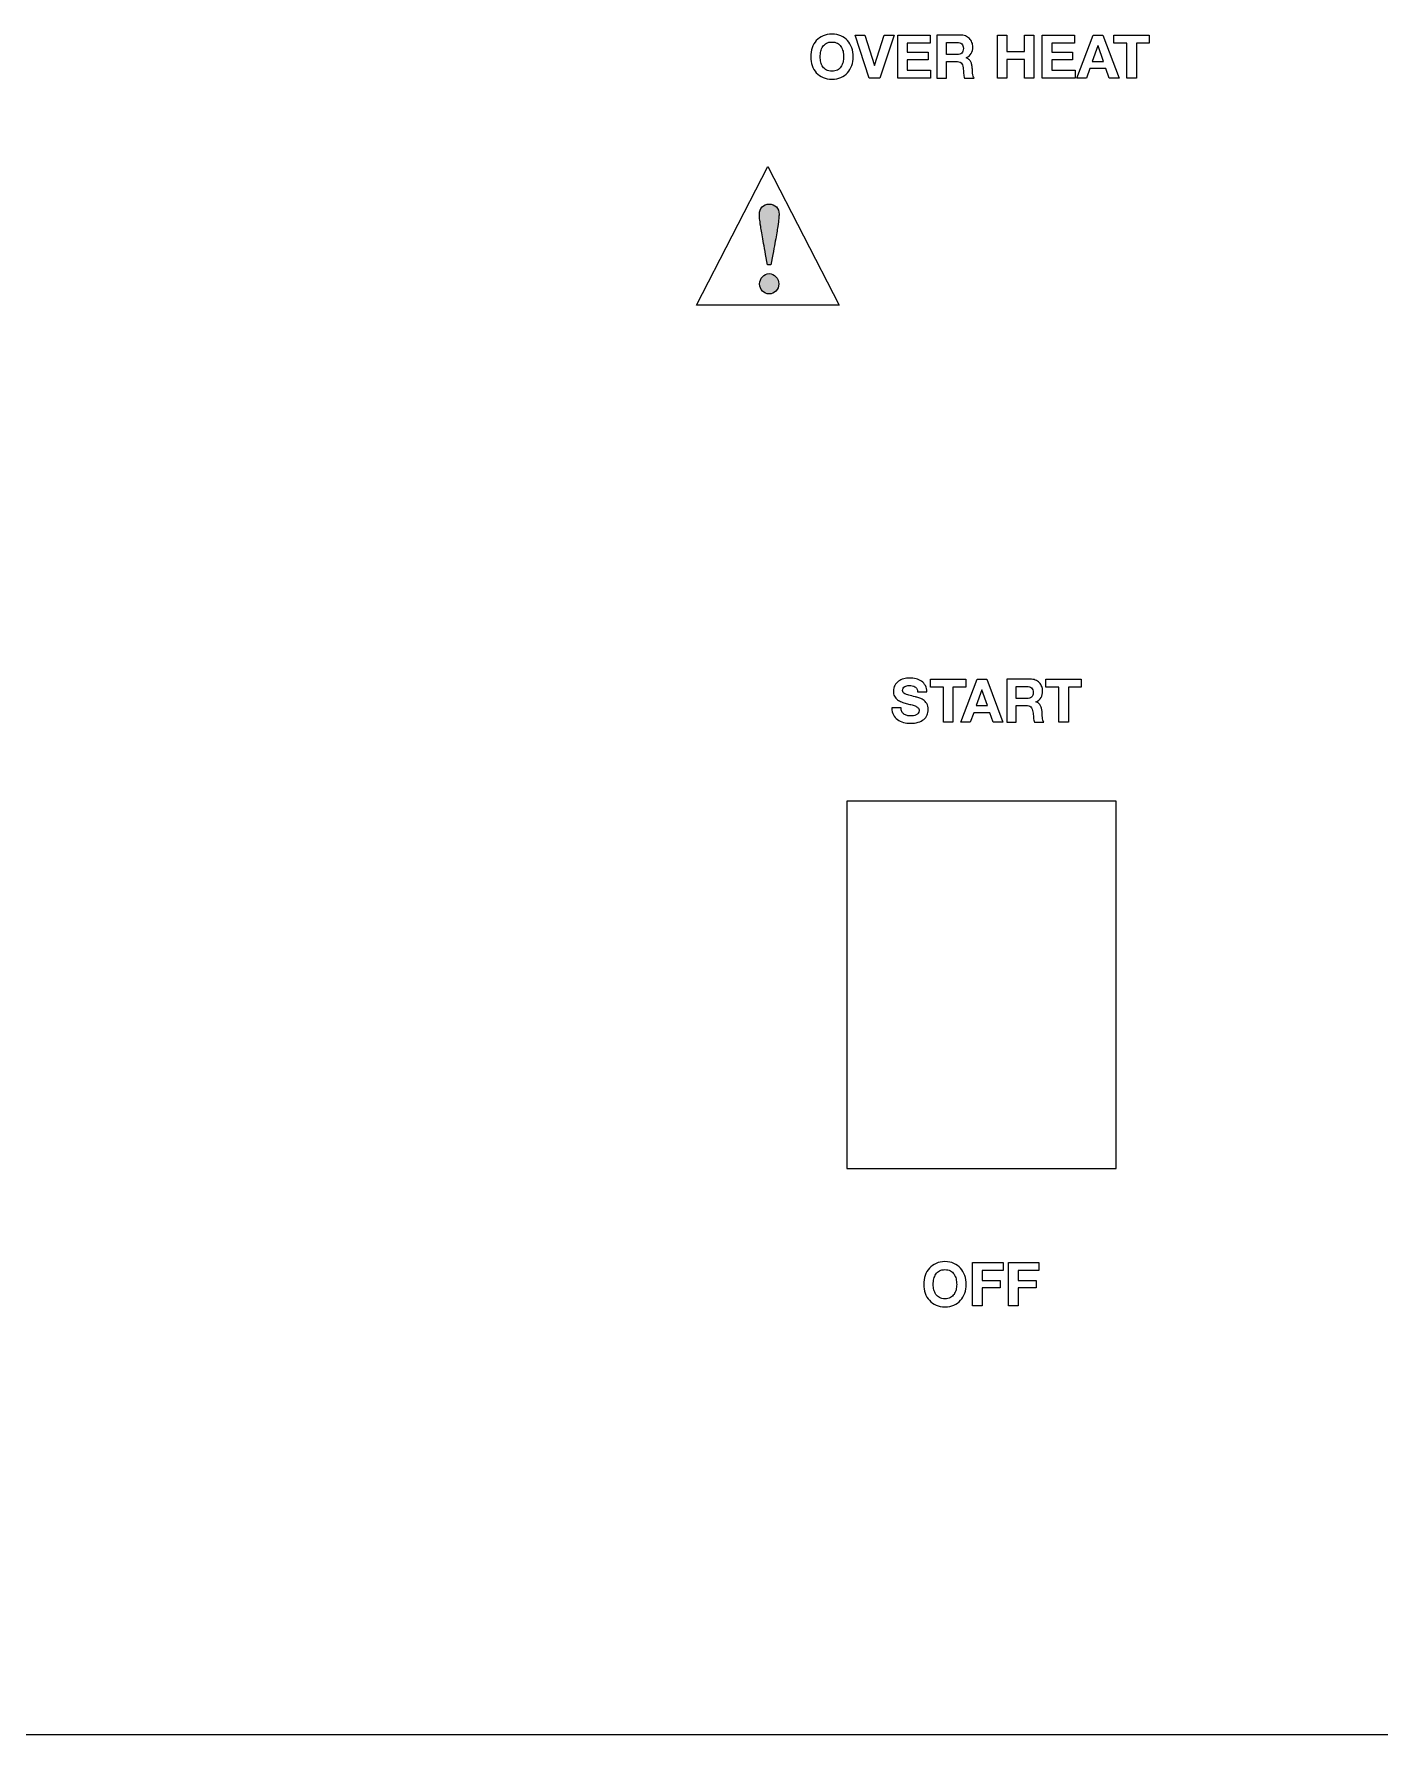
# Model space of a CAD drawing. Header units: millimetres. Extents: x 0 to 80449, y -23917 to 9476.
# Drawn here: x 9641.4 to 9751.3, y 4154.7 to 4293.6 of the extents above; entities that cross this region are included whole.
import ezdxf

# ---------------------------------------------------------------- set-up
doc = ezdxf.new("R2010")
doc.units = ezdxf.units.MM
doc.layers.get('0').update_dxf_attribs({"lineweight": 15})

msp = doc.modelspace()

# ---------------------------------------------------------------- hatches: boundary and pattern name
h = msp.add_hatch(color=256)
edge = h.paths.add_edge_path()
edge.add_spline(control_points=[(9700.89, 4273.783), (9701.043, 4273.947), (9701.227, 4274.03), (9701.442, 4274.03), (9701.659, 4274.03), (9701.843, 4273.947), (9701.996, 4273.783)], knot_values=[0, 0, 0, 0, 1, 1, 1, 2, 2, 2, 2], degree=3, periodic=0)
edge.add_spline(control_points=[(9701.996, 4273.783), (9702.147, 4273.618), (9702.224, 4273.419), (9702.224, 4273.187), (9702.224, 4272.953), (9702.147, 4272.76), (9701.996, 4272.606)], knot_values=[2, 2, 2, 2, 3, 3, 3, 4, 4, 4, 4], degree=3, periodic=0)
edge.add_spline(control_points=[(9701.996, 4272.606), (9701.843, 4272.452), (9701.659, 4272.375), (9701.442, 4272.375), (9701.227, 4272.375), (9701.043, 4272.452), (9700.89, 4272.606)], knot_values=[4, 4, 4, 4, 5, 5, 5, 6, 6, 6, 6], degree=3, periodic=0)
edge.add_spline(control_points=[(9700.89, 4272.606), (9700.738, 4272.76), (9700.662, 4272.953), (9700.662, 4273.187), (9700.662, 4273.419), (9700.738, 4273.618), (9700.89, 4273.783)], knot_values=[6, 6, 6, 6, 7, 7, 7, 8, 8, 8, 8], degree=3, periodic=0)
edge = h.paths.add_edge_path()
edge.add_spline(control_points=[(9700.948, 4276.692), (9700.859, 4277.186), (9700.792, 4277.578), (9700.748, 4277.87)], knot_values=[0, 0, 0, 0, 1, 1, 1, 1], degree=3, periodic=0)
edge.add_spline(control_points=[(9700.748, 4277.87), (9700.703, 4278.161), (9700.675, 4278.377), (9700.662, 4278.517)], knot_values=[1, 1, 1, 1, 2, 2, 2, 2], degree=3, periodic=0)
edge.add_spline(control_points=[(9700.662, 4278.517), (9700.649, 4278.658), (9700.643, 4278.779), (9700.643, 4278.882), (9700.643, 4279.129), (9700.715, 4279.328), (9700.862, 4279.478), (9701.008, 4279.629), (9701.201, 4279.704), (9701.442, 4279.704), (9701.684, 4279.704), (9701.878, 4279.629), (9702.024, 4279.478), (9702.17, 4279.328), (9702.243, 4279.129), (9702.243, 4278.882), (9702.243, 4278.779), (9702.236, 4278.658), (9702.224, 4278.517)], knot_values=[2, 2, 2, 2, 3, 3, 3, 4, 4, 4, 5, 5, 5, 6, 6, 6, 7, 7, 7, 8, 8, 8, 8], degree=3, periodic=0)
edge.add_spline(control_points=[(9702.224, 4278.517), (9702.211, 4278.377), (9702.182, 4278.161), (9702.138, 4277.87)], knot_values=[8, 8, 8, 8, 9, 9, 9, 9], degree=3, periodic=0)
edge.add_spline(control_points=[(9702.138, 4277.87), (9702.094, 4277.578), (9702.027, 4277.186), (9701.938, 4276.692)], knot_values=[9, 9, 9, 9, 10, 10, 10, 10], degree=3, periodic=0)
edge.add_spline(control_points=[(9701.938, 4276.692), (9701.849, 4276.199), (9701.728, 4275.548), (9701.576, 4274.739)], knot_values=[10, 10, 10, 10, 11, 11, 11, 11], degree=3, periodic=0)
edge.add_spline(control_points=[(9701.576, 4274.739), (9701.576, 4274.739), (9701.309, 4274.739), (9701.309, 4274.739)], knot_values=[11, 11, 11, 11, 12, 12, 12, 12], degree=3, periodic=0)
edge.add_spline(control_points=[(9701.309, 4274.739), (9701.157, 4275.548), (9701.037, 4276.199), (9700.948, 4276.692)], knot_values=[12, 12, 12, 12, 13, 13, 13, 13], degree=3, periodic=0)

# ---------------------------------------------------------------- linework, layer by layer
for p, q in [((9695.508, 4271.46), (9701.325, 4282.775)), ((9701.325, 4282.775), (9707.143, 4271.46)), ((9707.143, 4271.46), (9695.508, 4271.46)), ((10253.786, 4154.706), (9503.786, 4154.706))]:
    msp.add_line(p, q)
for points in [[(9709.591, 4289.986), (9708.45, 4293.513), (9709.245, 4293.513), (9710.03, 4291.033), (9710.04, 4291.033), (9710.836, 4293.513), (9711.636, 4293.513), (9710.465, 4289.986), (9709.591, 4289.986)], [(9714.574, 4293.513), (9714.574, 4292.861), (9712.712, 4292.861), (9712.712, 4292.105), (9714.421, 4292.105), (9714.421, 4291.502), (9712.712, 4291.502), (9712.712, 4290.638), (9714.614, 4290.638), (9714.614, 4289.986), (9711.937, 4289.986), (9711.937, 4293.513), (9714.574, 4293.513)], [(9720.852, 4293.513), (9720.852, 4292.159), (9722.279, 4292.159), (9722.279, 4293.513), (9723.054, 4293.513), (9723.054, 4289.986), (9722.279, 4289.986), (9722.279, 4291.507), (9720.852, 4291.507), (9720.852, 4289.986), (9720.076, 4289.986), (9720.076, 4293.513), (9720.852, 4293.513)], [(9726.373, 4293.513), (9726.373, 4292.861), (9724.511, 4292.861), (9724.511, 4292.105), (9726.22, 4292.105), (9726.22, 4291.502), (9724.511, 4291.502), (9724.511, 4290.638), (9726.413, 4290.638), (9726.413, 4289.986), (9723.736, 4289.986), (9723.736, 4293.513), (9726.373, 4293.513)], [(9728.694, 4293.513), (9730.013, 4289.986), (9729.208, 4289.986), (9728.941, 4290.771), (9727.623, 4290.771), (9727.346, 4289.986), (9726.566, 4289.986), (9727.899, 4293.513), (9728.694, 4293.513)], [(9729.588, 4292.861), (9729.588, 4293.513), (9732.478, 4293.513), (9732.478, 4292.861), (9731.421, 4292.861), (9731.421, 4289.986), (9730.645, 4289.986), (9730.645, 4292.861), (9729.588, 4292.861)], [(9728.739, 4291.349), (9728.294, 4292.643), (9728.285, 4292.643), (9727.825, 4291.349), (9728.739, 4291.349)], [(9714.613, 4240.27), (9714.613, 4240.922), (9717.502, 4240.922), (9717.502, 4240.27), (9716.445, 4240.27), (9716.445, 4237.395), (9715.67, 4237.395), (9715.67, 4240.27), (9714.613, 4240.27)], [(9719.211, 4240.922), (9720.53, 4237.395), (9719.725, 4237.395), (9719.458, 4238.181), (9718.139, 4238.181), (9717.863, 4237.395), (9717.082, 4237.395), (9718.416, 4240.922), (9719.211, 4240.922)], [(9724.036, 4240.27), (9724.036, 4240.922), (9726.925, 4240.922), (9726.925, 4240.27), (9725.868, 4240.27), (9725.868, 4237.395), (9725.093, 4237.395), (9725.093, 4240.27), (9724.036, 4240.27)], [(9719.256, 4238.759), (9718.811, 4240.053), (9718.801, 4240.053), (9718.342, 4238.759), (9719.256, 4238.759)], [(9720.534, 4193.274), (9720.534, 4192.622), (9718.83, 4192.622), (9718.83, 4191.807), (9720.306, 4191.807), (9720.306, 4191.204), (9718.83, 4191.204), (9718.83, 4189.747), (9718.054, 4189.747), (9718.054, 4193.274), (9720.534, 4193.274)], [(9723.462, 4193.274), (9723.462, 4192.622), (9721.758, 4192.622), (9721.758, 4191.807), (9723.235, 4191.807), (9723.235, 4191.204), (9721.758, 4191.204), (9721.758, 4189.747), (9720.983, 4189.747), (9720.983, 4193.274), (9723.462, 4193.274)]]:
    msp.add_lwpolyline(points)
msp.add_lwpolyline([(9707.786, 4200.956), (9729.786, 4200.956), (9729.786, 4230.956), (9707.786, 4230.956)], close=True)
for points, knots in [([(9704.948, 4292.468), (9705.027, 4292.693), (9705.141, 4292.89), (9705.289, 4293.058), (9705.437, 4293.226), (9705.619, 4293.358), (9705.835, 4293.453), (9706.051, 4293.549), (9706.293, 4293.597), (9706.563, 4293.597), (9706.837, 4293.597), (9707.08, 4293.549), (9707.294, 4293.453), (9707.508, 4293.358), (9707.69, 4293.226), (9707.838, 4293.058), (9707.986, 4292.89), (9708.099, 4292.693), (9708.178, 4292.468), (9708.257, 4292.242), (9708.297, 4291.998), (9708.297, 4291.735), (9708.297, 4291.478), (9708.257, 4291.238), (9708.178, 4291.016), (9708.099, 4290.794), (9707.986, 4290.6), (9707.838, 4290.436), (9707.69, 4290.271), (9707.508, 4290.142), (9707.294, 4290.048), (9707.08, 4289.954), (9706.837, 4289.907), (9706.563, 4289.907), (9706.293, 4289.907), (9706.051, 4289.954), (9705.835, 4290.048), (9705.619, 4290.142), (9705.437, 4290.271), (9705.289, 4290.436), (9705.141, 4290.6), (9705.027, 4290.794), (9704.948, 4291.016), (9704.869, 4291.238), (9704.83, 4291.478), (9704.83, 4291.735), (9704.83, 4291.998), (9704.869, 4292.242), (9704.948, 4292.468)], [0, 0, 0, 0, 1, 1, 1, 2, 2, 2, 3, 3, 3, 4, 4, 4, 5, 5, 5, 6, 6, 6, 7, 7, 7, 8, 8, 8, 9, 9, 9, 10, 10, 10, 11, 11, 11, 12, 12, 12, 13, 13, 13, 14, 14, 14, 15, 15, 15, 16, 16, 16, 16]), ([(9717.039, 4293.513), (9717.197, 4293.513), (9717.339, 4293.487), (9717.466, 4293.436), (9717.593, 4293.385), (9717.701, 4293.315), (9717.792, 4293.226), (9717.882, 4293.137), (9717.951, 4293.034), (9717.999, 4292.917), (9718.047, 4292.8), (9718.071, 4292.674), (9718.071, 4292.54), (9718.071, 4292.332), (9718.027, 4292.153), (9717.94, 4292.001), (9717.853, 4291.85), (9717.71, 4291.735), (9717.513, 4291.656), (9717.513, 4291.656), (9717.513, 4291.646), (9717.513, 4291.646), (9717.608, 4291.619), (9717.687, 4291.579), (9717.75, 4291.525), (9717.812, 4291.47), (9717.863, 4291.406), (9717.903, 4291.332), (9717.942, 4291.258), (9717.971, 4291.176), (9717.989, 4291.088), (9718.007, 4290.999), (9718.02, 4290.91), (9718.026, 4290.821), (9718.03, 4290.765), (9718.033, 4290.699), (9718.036, 4290.623), (9718.04, 4290.547), (9718.045, 4290.47), (9718.054, 4290.391), (9718.062, 4290.312), (9718.075, 4290.237), (9718.093, 4290.166), (9718.111, 4290.096), (9718.138, 4290.035), (9718.175, 4289.986), (9718.175, 4289.986), (9717.399, 4289.986), (9717.399, 4289.986), (9717.356, 4290.098), (9717.33, 4290.231), (9717.32, 4290.386), (9717.31, 4290.541), (9717.296, 4290.689), (9717.276, 4290.831), (9717.249, 4291.015), (9717.193, 4291.15), (9717.108, 4291.236), (9717.022, 4291.321), (9716.882, 4291.364), (9716.688, 4291.364), (9716.688, 4291.364), (9715.913, 4291.364), (9715.913, 4291.364), (9715.913, 4291.364), (9715.913, 4289.986), (9715.913, 4289.986), (9715.913, 4289.986), (9715.137, 4289.986), (9715.137, 4289.986), (9715.137, 4289.986), (9715.137, 4293.513), (9715.137, 4293.513), (9715.137, 4293.513), (9717.039, 4293.513), (9717.039, 4293.513)], [0, 0, 0, 0, 1, 1, 1, 2, 2, 2, 3, 3, 3, 4, 4, 4, 5, 5, 5, 6, 6, 6, 7, 7, 7, 8, 8, 8, 9, 9, 9, 10, 10, 10, 11, 11, 11, 12, 12, 12, 13, 13, 13, 14, 14, 14, 15, 15, 15, 16, 16, 16, 17, 17, 17, 18, 18, 18, 19, 19, 19, 20, 20, 20, 21, 21, 21, 22, 22, 22, 23, 23, 23, 24, 24, 24, 25, 25, 25, 25]), ([(9705.657, 4291.303), (9705.692, 4291.162), (9705.747, 4291.037), (9705.823, 4290.925), (9705.898, 4290.813), (9705.997, 4290.723), (9706.119, 4290.656), (9706.241, 4290.588), (9706.389, 4290.554), (9706.563, 4290.554), (9706.738, 4290.554), (9706.886, 4290.588), (9707.008, 4290.656), (9707.13, 4290.723), (9707.228, 4290.813), (9707.304, 4290.925), (9707.38, 4291.037), (9707.435, 4291.162), (9707.47, 4291.303), (9707.504, 4291.442), (9707.522, 4291.586), (9707.522, 4291.735), (9707.522, 4291.889), (9707.504, 4292.039), (9707.47, 4292.184), (9707.435, 4292.329), (9707.38, 4292.458), (9707.304, 4292.572), (9707.228, 4292.685), (9707.13, 4292.776), (9707.008, 4292.843), (9706.886, 4292.911), (9706.738, 4292.944), (9706.563, 4292.944), (9706.389, 4292.944), (9706.241, 4292.911), (9706.119, 4292.843), (9705.997, 4292.776), (9705.898, 4292.685), (9705.823, 4292.572), (9705.747, 4292.458), (9705.692, 4292.329), (9705.657, 4292.184), (9705.622, 4292.039), (9705.605, 4291.889), (9705.605, 4291.735), (9705.605, 4291.586), (9705.622, 4291.442), (9705.657, 4291.303)], [0, 0, 0, 0, 1, 1, 1, 2, 2, 2, 3, 3, 3, 4, 4, 4, 5, 5, 5, 6, 6, 6, 7, 7, 7, 8, 8, 8, 9, 9, 9, 10, 10, 10, 11, 11, 11, 12, 12, 12, 13, 13, 13, 14, 14, 14, 15, 15, 15, 16, 16, 16, 16]), ([(9716.762, 4291.917), (9716.94, 4291.917), (9717.073, 4291.957), (9717.162, 4292.036), (9717.251, 4292.115), (9717.296, 4292.243), (9717.296, 4292.421), (9717.296, 4292.592), (9717.251, 4292.716), (9717.162, 4292.794), (9717.073, 4292.871), (9716.94, 4292.91), (9716.762, 4292.91), (9716.762, 4292.91), (9715.913, 4292.91), (9715.913, 4292.91), (9715.913, 4292.91), (9715.913, 4291.917), (9715.913, 4291.917), (9715.913, 4291.917), (9716.762, 4291.917), (9716.762, 4291.917)], [0, 0, 0, 0, 1, 1, 1, 2, 2, 2, 3, 3, 3, 4, 4, 4, 5, 5, 5, 6, 6, 6, 7, 7, 7, 7]), ([(9700.662, 4278.517), (9700.649, 4278.658), (9700.643, 4278.779), (9700.643, 4278.882), (9700.643, 4279.129), (9700.715, 4279.328), (9700.862, 4279.478), (9701.008, 4279.629), (9701.201, 4279.704), (9701.442, 4279.704), (9701.684, 4279.704), (9701.878, 4279.629), (9702.024, 4279.478), (9702.17, 4279.328), (9702.243, 4279.129), (9702.243, 4278.882), (9702.243, 4278.779), (9702.236, 4278.658), (9702.224, 4278.517)], [2, 2, 2, 2, 3, 3, 3, 4, 4, 4, 5, 5, 5, 6, 6, 6, 7, 7, 7, 8, 8, 8, 8]), ([(9700.89, 4272.606), (9700.738, 4272.76), (9700.662, 4272.953), (9700.662, 4273.187), (9700.662, 4273.419), (9700.738, 4273.618), (9700.89, 4273.783)], [6, 6, 6, 6, 7, 7, 7, 8, 8, 8, 8]), ([(9700.89, 4273.783), (9701.043, 4273.947), (9701.227, 4274.03), (9701.442, 4274.03), (9701.659, 4274.03), (9701.843, 4273.947), (9701.996, 4273.783)], [0, 0, 0, 0, 1, 1, 1, 2, 2, 2, 2]), ([(9701.996, 4273.783), (9702.147, 4273.618), (9702.224, 4273.419), (9702.224, 4273.187), (9702.224, 4272.953), (9702.147, 4272.76), (9701.996, 4272.606)], [2, 2, 2, 2, 3, 3, 3, 4, 4, 4, 4]), ([(9701.996, 4272.606), (9701.843, 4272.452), (9701.659, 4272.375), (9701.442, 4272.375), (9701.227, 4272.375), (9701.043, 4272.452), (9700.89, 4272.606)], [4, 4, 4, 4, 5, 5, 5, 6, 6, 6, 6]), ([(9712.277, 4238.265), (9712.32, 4238.182), (9712.376, 4238.116), (9712.447, 4238.065), (9712.518, 4238.013), (9712.601, 4237.976), (9712.697, 4237.951), (9712.792, 4237.926), (9712.891, 4237.914), (9712.993, 4237.914), (9713.062, 4237.914), (9713.136, 4237.92), (9713.215, 4237.931), (9713.295, 4237.943), (9713.369, 4237.965), (9713.438, 4237.998), (9713.507, 4238.031), (9713.564, 4238.076), (9713.61, 4238.134), (9713.657, 4238.192), (9713.68, 4238.265), (9713.68, 4238.353), (9713.68, 4238.449), (9713.649, 4238.526), (9713.588, 4238.586), (9713.527, 4238.645), (9713.447, 4238.695), (9713.349, 4238.734), (9713.25, 4238.773), (9713.138, 4238.808), (9713.013, 4238.838), (9712.888, 4238.867), (9712.761, 4238.9), (9712.633, 4238.936), (9712.501, 4238.969), (9712.373, 4239.009), (9712.247, 4239.057), (9712.122, 4239.105), (9712.01, 4239.167), (9711.912, 4239.242), (9711.813, 4239.318), (9711.733, 4239.413), (9711.672, 4239.527), (9711.611, 4239.64), (9711.581, 4239.778), (9711.581, 4239.939), (9711.581, 4240.12), (9711.619, 4240.277), (9711.697, 4240.411), (9711.774, 4240.544), (9711.875, 4240.655), (9712.001, 4240.744), (9712.126, 4240.833), (9712.267, 4240.899), (9712.425, 4240.941), (9712.583, 4240.984), (9712.741, 4241.006), (9712.899, 4241.006), (9713.084, 4241.006), (9713.261, 4240.985), (9713.43, 4240.944), (9713.6, 4240.903), (9713.75, 4240.836), (9713.882, 4240.744), (9714.014, 4240.652), (9714.118, 4240.534), (9714.196, 4240.391), (9714.273, 4240.248), (9714.312, 4240.074), (9714.312, 4239.87), (9714.312, 4239.87), (9713.561, 4239.87), (9713.561, 4239.87), (9713.555, 4239.975), (9713.532, 4240.062), (9713.494, 4240.131), (9713.456, 4240.201), (9713.407, 4240.255), (9713.344, 4240.294), (9713.281, 4240.334), (9713.21, 4240.362), (9713.129, 4240.379), (9713.048, 4240.395), (9712.96, 4240.403), (9712.865, 4240.403), (9712.802, 4240.403), (9712.74, 4240.396), (9712.677, 4240.383), (9712.614, 4240.37), (9712.558, 4240.347), (9712.507, 4240.314), (9712.456, 4240.281), (9712.414, 4240.24), (9712.381, 4240.191), (9712.348, 4240.141), (9712.331, 4240.079), (9712.331, 4240.003), (9712.331, 4239.934), (9712.344, 4239.878), (9712.371, 4239.835), (9712.397, 4239.792), (9712.449, 4239.753), (9712.526, 4239.717), (9712.604, 4239.681), (9712.711, 4239.644), (9712.847, 4239.608), (9712.984, 4239.572), (9713.163, 4239.526), (9713.383, 4239.47), (9713.449, 4239.457), (9713.541, 4239.432), (9713.657, 4239.398), (9713.774, 4239.364), (9713.89, 4239.308), (9714.006, 4239.233), (9714.121, 4239.157), (9714.221, 4239.056), (9714.304, 4238.929), (9714.388, 4238.802), (9714.43, 4238.64), (9714.43, 4238.442), (9714.43, 4238.281), (9714.399, 4238.131), (9714.337, 4237.993), (9714.274, 4237.855), (9714.181, 4237.735), (9714.058, 4237.635), (9713.934, 4237.534), (9713.781, 4237.456), (9713.598, 4237.401), (9713.415, 4237.344), (9713.204, 4237.317), (9712.963, 4237.317), (9712.769, 4237.317), (9712.581, 4237.34), (9712.398, 4237.388), (9712.215, 4237.436), (9712.054, 4237.511), (9711.914, 4237.613), (9711.774, 4237.715), (9711.663, 4237.845), (9711.581, 4238.003), (9711.498, 4238.161), (9711.459, 4238.349), (9711.462, 4238.566), (9711.462, 4238.566), (9712.213, 4238.566), (9712.213, 4238.566), (9712.213, 4238.447), (9712.234, 4238.347), (9712.277, 4238.265)], [0, 0, 0, 0, 1, 1, 1, 2, 2, 2, 3, 3, 3, 4, 4, 4, 5, 5, 5, 6, 6, 6, 7, 7, 7, 8, 8, 8, 9, 9, 9, 10, 10, 10, 11, 11, 11, 12, 12, 12, 13, 13, 13, 14, 14, 14, 15, 15, 15, 16, 16, 16, 17, 17, 17, 18, 18, 18, 19, 19, 19, 20, 20, 20, 21, 21, 21, 22, 22, 22, 23, 23, 23, 24, 24, 24, 25, 25, 25, 26, 26, 26, 27, 27, 27, 28, 28, 28, 29, 29, 29, 30, 30, 30, 31, 31, 31, 32, 32, 32, 33, 33, 33, 34, 34, 34, 35, 35, 35, 36, 36, 36, 37, 37, 37, 38, 38, 38, 39, 39, 39, 40, 40, 40, 41, 41, 41, 42, 42, 42, 43, 43, 43, 44, 44, 44, 45, 45, 45, 46, 46, 46, 47, 47, 47, 48, 48, 48, 49, 49, 49, 50, 50, 50, 50]), ([(9722.738, 4240.922), (9722.895, 4240.922), (9723.038, 4240.896), (9723.165, 4240.845), (9723.291, 4240.794), (9723.4, 4240.724), (9723.491, 4240.636), (9723.581, 4240.547), (9723.65, 4240.443), (9723.698, 4240.327), (9723.746, 4240.21), (9723.77, 4240.084), (9723.77, 4239.949), (9723.77, 4239.741), (9723.726, 4239.562), (9723.639, 4239.41), (9723.552, 4239.259), (9723.409, 4239.144), (9723.212, 4239.065), (9723.212, 4239.065), (9723.212, 4239.055), (9723.212, 4239.055), (9723.307, 4239.029), (9723.386, 4238.988), (9723.449, 4238.934), (9723.511, 4238.88), (9723.562, 4238.815), (9723.602, 4238.741), (9723.641, 4238.667), (9723.67, 4238.586), (9723.688, 4238.497), (9723.706, 4238.408), (9723.718, 4238.319), (9723.725, 4238.23), (9723.728, 4238.174), (9723.732, 4238.108), (9723.735, 4238.032), (9723.738, 4237.957), (9723.744, 4237.879), (9723.752, 4237.8), (9723.76, 4237.721), (9723.774, 4237.647), (9723.792, 4237.576), (9723.81, 4237.505), (9723.837, 4237.445), (9723.873, 4237.395), (9723.873, 4237.395), (9723.098, 4237.395), (9723.098, 4237.395), (9723.055, 4237.507), (9723.029, 4237.641), (9723.019, 4237.795), (9723.009, 4237.95), (9722.994, 4238.099), (9722.975, 4238.24), (9722.948, 4238.424), (9722.892, 4238.56), (9722.806, 4238.645), (9722.721, 4238.73), (9722.581, 4238.773), (9722.387, 4238.773), (9722.387, 4238.773), (9721.611, 4238.773), (9721.611, 4238.773), (9721.611, 4238.773), (9721.611, 4237.395), (9721.611, 4237.395), (9721.611, 4237.395), (9720.836, 4237.395), (9720.836, 4237.395), (9720.836, 4237.395), (9720.836, 4240.922), (9720.836, 4240.922), (9720.836, 4240.922), (9722.738, 4240.922), (9722.738, 4240.922)], [0, 0, 0, 0, 1, 1, 1, 2, 2, 2, 3, 3, 3, 4, 4, 4, 5, 5, 5, 6, 6, 6, 7, 7, 7, 8, 8, 8, 9, 9, 9, 10, 10, 10, 11, 11, 11, 12, 12, 12, 13, 13, 13, 14, 14, 14, 15, 15, 15, 16, 16, 16, 17, 17, 17, 18, 18, 18, 19, 19, 19, 20, 20, 20, 21, 21, 21, 22, 22, 22, 23, 23, 23, 24, 24, 24, 25, 25, 25, 25]), ([(9722.461, 4239.326), (9722.639, 4239.326), (9722.772, 4239.366), (9722.861, 4239.445), (9722.95, 4239.524), (9722.994, 4239.652), (9722.994, 4239.83), (9722.994, 4240.002), (9722.95, 4240.126), (9722.861, 4240.203), (9722.772, 4240.281), (9722.639, 4240.319), (9722.461, 4240.319), (9722.461, 4240.319), (9721.611, 4240.319), (9721.611, 4240.319), (9721.611, 4240.319), (9721.611, 4239.326), (9721.611, 4239.326), (9721.611, 4239.326), (9722.461, 4239.326), (9722.461, 4239.326)], [0, 0, 0, 0, 1, 1, 1, 2, 2, 2, 3, 3, 3, 4, 4, 4, 5, 5, 5, 6, 6, 6, 7, 7, 7, 7]), ([(9714.177, 4192.229), (9714.256, 4192.454), (9714.37, 4192.652), (9714.518, 4192.819), (9714.666, 4192.987), (9714.848, 4193.119), (9715.064, 4193.214), (9715.279, 4193.31), (9715.522, 4193.358), (9715.792, 4193.358), (9716.065, 4193.358), (9716.309, 4193.31), (9716.523, 4193.214), (9716.737, 4193.119), (9716.918, 4192.987), (9717.066, 4192.819), (9717.215, 4192.652), (9717.328, 4192.454), (9717.407, 4192.229), (9717.486, 4192.004), (9717.526, 4191.759), (9717.526, 4191.496), (9717.526, 4191.239), (9717.486, 4190.999), (9717.407, 4190.777), (9717.328, 4190.555), (9717.215, 4190.361), (9717.066, 4190.197), (9716.918, 4190.032), (9716.737, 4189.903), (9716.523, 4189.809), (9716.309, 4189.715), (9716.065, 4189.668), (9715.792, 4189.668), (9715.522, 4189.668), (9715.279, 4189.715), (9715.064, 4189.809), (9714.848, 4189.903), (9714.666, 4190.032), (9714.518, 4190.197), (9714.37, 4190.361), (9714.256, 4190.555), (9714.177, 4190.777), (9714.098, 4190.999), (9714.059, 4191.239), (9714.059, 4191.496), (9714.059, 4191.759), (9714.098, 4192.004), (9714.177, 4192.229)], [0, 0, 0, 0, 1, 1, 1, 2, 2, 2, 3, 3, 3, 4, 4, 4, 5, 5, 5, 6, 6, 6, 7, 7, 7, 8, 8, 8, 9, 9, 9, 10, 10, 10, 11, 11, 11, 12, 12, 12, 13, 13, 13, 14, 14, 14, 15, 15, 15, 16, 16, 16, 16]), ([(9714.886, 4191.064), (9714.92, 4190.923), (9714.976, 4190.798), (9715.051, 4190.686), (9715.127, 4190.574), (9715.226, 4190.484), (9715.348, 4190.417), (9715.469, 4190.349), (9715.618, 4190.315), (9715.792, 4190.315), (9715.967, 4190.315), (9716.115, 4190.349), (9716.237, 4190.417), (9716.358, 4190.484), (9716.457, 4190.574), (9716.533, 4190.686), (9716.609, 4190.798), (9716.664, 4190.923), (9716.698, 4191.064), (9716.733, 4191.204), (9716.75, 4191.348), (9716.75, 4191.496), (9716.75, 4191.65), (9716.733, 4191.8), (9716.698, 4191.945), (9716.664, 4192.09), (9716.609, 4192.219), (9716.533, 4192.333), (9716.457, 4192.447), (9716.358, 4192.537), (9716.237, 4192.604), (9716.115, 4192.672), (9715.967, 4192.706), (9715.792, 4192.706), (9715.618, 4192.706), (9715.469, 4192.672), (9715.348, 4192.604), (9715.226, 4192.537), (9715.127, 4192.447), (9715.051, 4192.333), (9714.976, 4192.219), (9714.92, 4192.09), (9714.886, 4191.945), (9714.851, 4191.8), (9714.834, 4191.65), (9714.834, 4191.496), (9714.834, 4191.348), (9714.851, 4191.204), (9714.886, 4191.064)], [0, 0, 0, 0, 1, 1, 1, 2, 2, 2, 3, 3, 3, 4, 4, 4, 5, 5, 5, 6, 6, 6, 7, 7, 7, 8, 8, 8, 9, 9, 9, 10, 10, 10, 11, 11, 11, 12, 12, 12, 13, 13, 13, 14, 14, 14, 15, 15, 15, 16, 16, 16, 16])]:
    msp.add_open_spline(points, degree=3, knots=knots)
for points in [[(9700.748, 4277.87), (9700.703, 4278.161), (9700.675, 4278.377), (9700.662, 4278.517)], [(9700.948, 4276.692), (9700.859, 4277.186), (9700.792, 4277.578), (9700.748, 4277.87)], [(9702.138, 4277.87), (9702.094, 4277.578), (9702.027, 4277.186), (9701.938, 4276.692)], [(9702.224, 4278.517), (9702.211, 4278.377), (9702.182, 4278.161), (9702.138, 4277.87)], [(9701.309, 4274.739), (9701.157, 4275.548), (9701.037, 4276.199), (9700.948, 4276.692)], [(9701.938, 4276.692), (9701.849, 4276.199), (9701.728, 4275.548), (9701.576, 4274.739)], [(9701.576, 4274.739), (9701.576, 4274.739), (9701.309, 4274.739), (9701.309, 4274.739)]]:
    msp.add_open_spline(points, degree=3)

doc.saveas('drawing.dxf')
